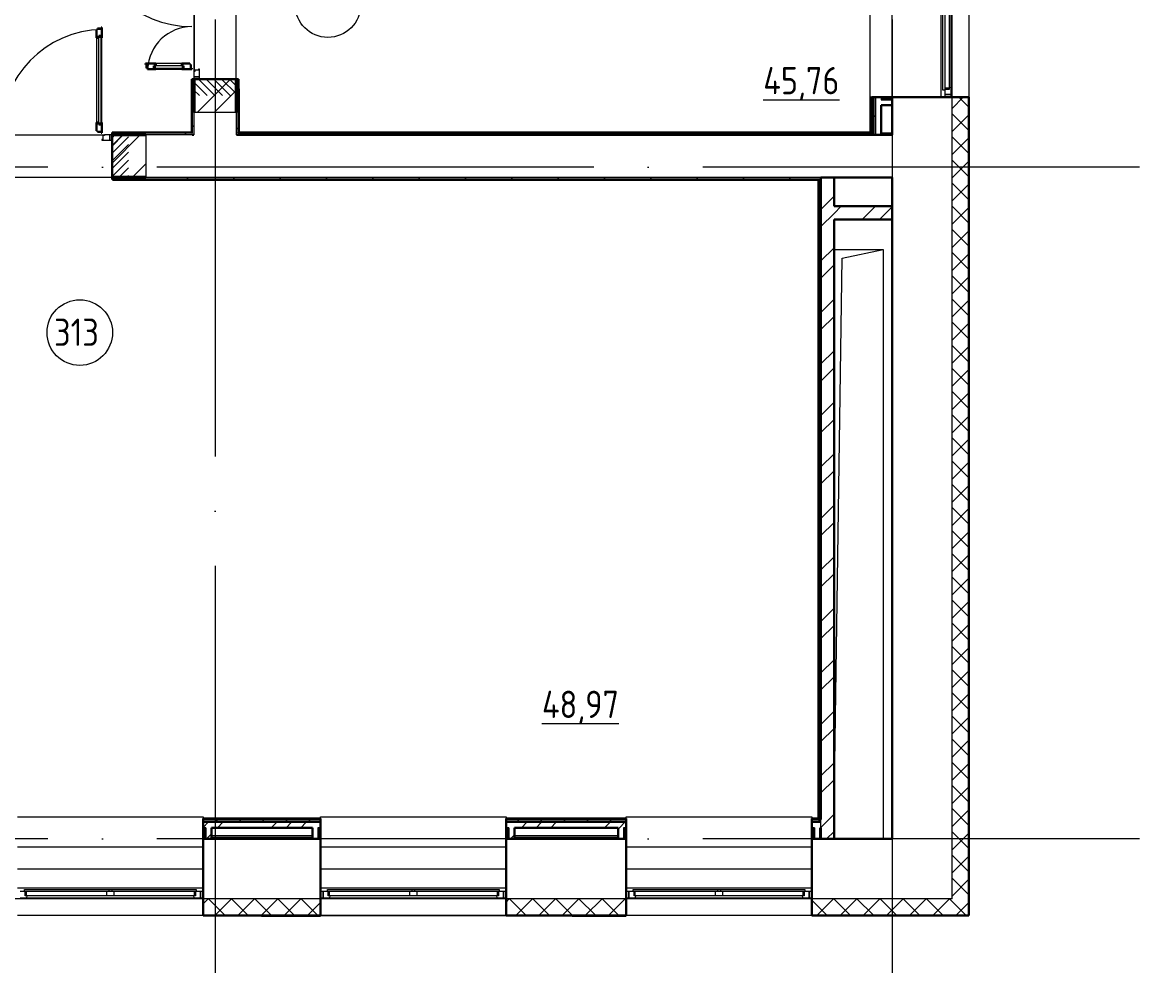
# Model space of a CAD drawing. Header units: millimetres. Extents: x -87434 to 499450, y -468665 to 122144.
# Drawn here: x 303780 to 314013, y -18927 to -10291 of the extents above; entities that cross this region are included whole.
import ezdxf

# ---------------------------------------------------------------- set-up
doc = ezdxf.new("R2010")
doc.units = ezdxf.units.MM
doc.linetypes.add('ADSK_Линия сетки', pattern=[25, 20, -2.5, 0, -2.5])
doc.linetypes.add('ADSK_Штриховая_ш2 п1_5', pattern=[4.5, 3, -1.5])
for name, color, linetype, lineweight in [('_ Окна', 7, 'Continuous', 9), ('Двери', 252, 'Continuous', 9), ('Марки помещений', 252, 'Continuous', 20), ('Ограждение', 252, 'Continuous', 9), ('Окна', 252, 'Continuous', 9), ('Оси', 252, 'Continuous', 9), ('Перекрытие', 252, 'Continuous', 18), ('Стены внутренние', 7, 'Continuous', 18), ('Стены наружные', 7, 'Continuous', 18), ('Стены штриховка', 252, 'Continuous', 9)]:
    doc.layers.add(name, color=color, linetype=linetype, lineweight=lineweight)
doc.layers.add('Двери открывание', color=7, linetype='Continuous', lineweight=9, true_color=0xc0c0c0)
doc.styles.add('GOST Common_2', font='', dxfattribs={"width": 0.9, "height": 250})
doc.styles.get('GOST Common_2').set_extended_font_data('GOST type B')

# ---------------------------------------------------------------- blocks, each defined once
blk = doc.blocks.new('3 этаж')
at = {"color": 251, "lineweight": 18, "true_color": 0x636466}
for p, q in [((311214, -12368), (311664, -12368)), ((311287, -12448), (311664, -12368)), ((311664, -12368), (311664, -17763)), ((311214, -17488), (311287, -12448))]:
    blk.add_line(p, q, dxfattribs=at)
at = {"layer": '_ Окна', "color": 251, "lineweight": 18, "true_color": 0x636466}
for p, q in [((312269, -10902), (312228, -10902)), ((312228, -10910), (312228, -10948)), ((312228, -10948), (312286, -10948)), ((312286, -10889), (312269, -10884)), ((312269, -10890), (312269, -10902)), ((312286, -10948), (312286, -10889)), ((303799, -18245), (303761, -18245)), ((303761, -18303), (303820, -18303)), ((303807, -18286), (303807, -18245)), ((303819, -18286), (303807, -18286)), ((303820, -18303), (303825, -18286)), ((305347, -18286), (305351, -18303)), ((305351, -18303), (305411, -18303)), ((305365, -18286), (305353, -18286)), ((305365, -18245), (305365, -18286)), ((305411, -18245), (305373, -18245)), ((305411, -18303), (305411, -18245)), ((306574, -18245), (306536, -18245)), ((306536, -18245), (306536, -18303)), ((306536, -18303), (306595, -18303)), ((306582, -18286), (306582, -18245)), ((306594, -18286), (306582, -18286)), ((306595, -18303), (306600, -18286)), ((308122, -18286), (308126, -18303)), ((308126, -18303), (308186, -18303)), ((308140, -18286), (308128, -18286)), ((308140, -18245), (308140, -18286)), ((308186, -18245), (308148, -18245)), ((308186, -18303), (308186, -18245)), ((309374, -18245), (309336, -18245)), ((309336, -18245), (309336, -18303)), ((309336, -18303), (309395, -18303)), ((309382, -18286), (309382, -18245)), ((309394, -18286), (309382, -18286)), ((309395, -18303), (309400, -18286)), ((310922, -18286), (310926, -18303)), ((310926, -18303), (310986, -18303)), ((310940, -18286), (310928, -18286)), ((310940, -18245), (310940, -18286)), ((310986, -18245), (310948, -18245)), ((310986, -18303), (310986, -18245))]:
    blk.add_line(p, q, dxfattribs=at)
at = {"layer": '_ Окна', "color": 251, "true_color": 0x636466}
for p, q in [((312228, -10948), (312228, -10973)), ((312286, -10948), (312228, -10948)), ((312286, -10973), (312286, -10948)), ((305436, -18245), (305411, -18245)), ((305411, -18245), (305411, -18303)), ((305411, -18303), (305436, -18303)), ((306536, -18245), (306511, -18245)), ((306511, -18303), (306536, -18303)), ((306536, -18303), (306536, -18245)), ((308211, -18245), (308186, -18245)), ((308186, -18245), (308186, -18303)), ((308186, -18303), (308211, -18303)), ((309336, -18245), (309311, -18245)), ((309311, -18303), (309336, -18303)), ((309336, -18303), (309336, -18245)), ((311011, -18245), (310986, -18245)), ((310986, -18245), (310986, -18303)), ((310986, -18303), (311011, -18303))]:
    blk.add_line(p, q, dxfattribs=at)
at = {"layer": 'Двери', "color": 251, "lineweight": 30, "true_color": 0x636466}
for p, q in [((304467, -10354), (304459, -10354)), ((304459, -10354), (304459, -10430)), ((304459, -10430), (304479, -10430)), ((304501, -10345), (304467, -10345)), ((304467, -10345), (304467, -10354)), ((304479, -10430), (304479, -10412)), ((304479, -10412), (304500, -10412)), ((304500, -10412), (304500, -10430)), ((304500, -10430), (304509, -10430)), ((304509, -10336), (304501, -10336)), ((304501, -10336), (304501, -10345)), ((304509, -10430), (304509, -10336)), ((305003, -10666), (304909, -10666)), ((304909, -10666), (304909, -10674)), ((304909, -10674), (304918, -10674)), ((304918, -10674), (304918, -10708)), ((304918, -10708), (304927, -10708)), ((304927, -10708), (304927, -10716)), ((304927, -10716), (305003, -10716)), ((305003, -10686), (304985, -10686)), ((304985, -10686), (304985, -10707)), ((304985, -10707), (305003, -10707)), ((305003, -10666), (305003, -10686)), ((305003, -10707), (305003, -10716)), ((305315, -10666), (305239, -10666)), ((305239, -10666), (305239, -10686)), ((305239, -10686), (305257, -10686)), ((305239, -10707), (305239, -10716)), ((305257, -10707), (305239, -10707)), ((305239, -10716), (305333, -10716)), ((305257, -10686), (305257, -10707)), ((305315, -10674), (305315, -10666)), ((305324, -10674), (305315, -10674)), ((305324, -10708), (305324, -10674)), ((305333, -10708), (305324, -10708)), ((305333, -10716), (305333, -10708)), ((304459, -11206), (304459, -11282)), ((304459, -11206), (304479, -11206)), ((304479, -11206), (304479, -11224)), ((304479, -11224), (304500, -11224)), ((304500, -11206), (304509, -11206)), ((304500, -11224), (304500, -11206)), ((304509, -11300), (304509, -11206)), ((304459, -11282), (304467, -11282)), ((304467, -11282), (304467, -11291)), ((304467, -11291), (304501, -11291)), ((304501, -11291), (304501, -11300)), ((304501, -11300), (304509, -11300))]:
    blk.add_line(p, q, dxfattribs=at)
at = {"layer": 'Двери', "color": 251, "true_color": 0x636466}
for p, q in [((304459, -10430), (304459, -11206)), ((304479, -11224), (304479, -10412)), ((304479, -10412), (304500, -10412)), ((304500, -10412), (304500, -11224)), ((304509, -11206), (304509, -10430)), ((305257, -10686), (304985, -10686)), ((304985, -10686), (304985, -10707)), ((304985, -10707), (305257, -10707)), ((305239, -10666), (305003, -10666)), ((305003, -10716), (305239, -10716)), ((305257, -10707), (305257, -10686)), ((305351, -10739), (305351, -10788)), ((305359, -10739), (305351, -10739)), ((305393, -10725), (305359, -10725)), ((305359, -10725), (305359, -10739)), ((305401, -10716), (305393, -10716)), ((305393, -10716), (305393, -10725)), ((305401, -10788), (305401, -10716)), ((305401, -10788), (305351, -10788)), ((305351, -10788), (305351, -10808)), ((305351, -10788), (305401, -10788)), ((305351, -10808), (305401, -10808)), ((305401, -10808), (305401, -10788)), ((304500, -11224), (304479, -11224)), ((304532, -11326), (304518, -11326)), ((304518, -11326), (304518, -11360)), ((304532, -11318), (304532, -11326)), ((304581, -11318), (304532, -11318)), ((304601, -11318), (304581, -11318)), ((304581, -11318), (304581, -11368)), ((304581, -11368), (304581, -11318)), ((304601, -11368), (304601, -11318)), ((304518, -11360), (304509, -11360)), ((304509, -11360), (304509, -11368)), ((304509, -11368), (304581, -11368)), ((304581, -11368), (304601, -11368))]:
    blk.add_line(p, q, dxfattribs=at)
at = {"layer": 'Двери', "color": 251, "linetype": 'ADSK_Штриховая_ш2 п1_5', "true_color": 0x636466}
for p, q in [((305741, -10808), (305351, -10808)), ((305351, -10808), (305351, -10958)), ((305741, -10958), (305741, -10808)), ((304751, -11318), (304601, -11318)), ((304601, -11318), (304601, -11708)), ((304601, -11708), (304751, -11708))]:
    blk.add_line(p, q, dxfattribs=at)
at = {"layer": 'Двери', "color": 251, "linetype": 'Continuous', "lineweight": 18, "true_color": 0x636466}
for p, q in [((305472, -10958), (305351, -10837)), ((305543, -10958), (305393, -10808)), ((305614, -10958), (305464, -10808)), ((305684, -10958), (305534, -10808)), ((305741, -10944), (305605, -10808)), ((305741, -10873), (305676, -10808)), ((305402, -10958), (305351, -10908)), ((304601, -11346), (304628, -11318)), ((304601, -11416), (304699, -11318)), ((304601, -11487), (304751, -11337)), ((304601, -11558), (304751, -11408)), ((304601, -11628), (304751, -11478)), ((304601, -11699), (304751, -11549)), ((304662, -11708), (304751, -11620)), ((304733, -11708), (304751, -11691))]:
    blk.add_line(p, q, dxfattribs=at)
at = {"layer": 'Двери открывание', "color": 251, "true_color": 0x636466}
for centre, radius, start, end in [((305333, -9382), 946, 181.0903, 270), ((305333, -10734), 406, 90, 177.459), ((304527, -11300), 946, 91.0903, 180)]:
    blk.add_arc(centre, radius, start, end, dxfattribs=at)
at = {"layer": 'Марки помещений', "color": 251, "true_color": 0x636466}
for centre in [(306578, -10127), (304306, -13129)]:
    blk.add_circle(centre, 300, dxfattribs=at)
at = {"layer": 'Ограждение', "color": 251, "true_color": 0x636466}
for p, q in [((311546, -11298), (311546, -3653)), ((311546, -10973), (311546, -9273)), ((311746, -10973), (311746, -9273)), ((312196, -10973), (312196, -9273)), ((305326, -10898), (305331, -10898)), ((305326, -10898), (305326, -11293)), ((305761, -10898), (305766, -10898)), ((305766, -10898), (305766, -11293)), ((311561, -10973), (311546, -10973)), ((304611, -11298), (304611, -11293)), ((305326, -11293), (304611, -11293)), ((305326, -11293), (305331, -11298)), ((305766, -11293), (305761, -11298)), ((311546, -11293), (305766, -11293)), ((311746, -11303), (311646, -11303)), ((304611, -11733), (304611, -11728)), ((304611, -11733), (311069, -11733)), ((311069, -11733), (311074, -11728)), ((311069, -17578), (311069, -11733)), ((303736, -17563), (305436, -17563)), ((305436, -17563), (305436, -17578)), ((306511, -17578), (306511, -17563)), ((306511, -17563), (308211, -17563)), ((308211, -17563), (308211, -17578)), ((309311, -17578), (309311, -17563)), ((309311, -17563), (311011, -17563)), ((311011, -17563), (311011, -17578)), ((306436, -17738), (305511, -17738)), ((309236, -17738), (308286, -17738)), ((303736, -17838), (305436, -17838)), ((306511, -17838), (308211, -17838)), ((309311, -17838), (311011, -17838)), ((303736, -18038), (305436, -18038)), ((306511, -18038), (308211, -18038)), ((309311, -18038), (311011, -18038)), ((303736, -18213), (305436, -18213)), ((306511, -18213), (308211, -18213)), ((309311, -18213), (311011, -18213))]:
    blk.add_line(p, q, dxfattribs=at)
at = {"layer": 'Окна', "color": 251, "true_color": 0x636466}
for p, q in [((312286, -10889), (312286, -9358)), ((312211, -10910), (312211, -10138)), ((312228, -10138), (312228, -10910)), ((312269, -10158), (312269, -10890)), ((312228, -10910), (312211, -10910)), ((312269, -10890), (312228, -10890)), ((303799, -18228), (304571, -18228)), ((303799, -18245), (303799, -18228)), ((304571, -18245), (303799, -18245)), ((303819, -18286), (303819, -18245)), ((304551, -18286), (303819, -18286)), ((303820, -18303), (305351, -18303)), ((304551, -18245), (304551, -18286)), ((304621, -18286), (304551, -18286)), ((304571, -18228), (304601, -18228)), ((304571, -18228), (304571, -18245)), ((304601, -18245), (304571, -18245)), ((304601, -18228), (305373, -18228)), ((304601, -18245), (304601, -18228)), ((305373, -18245), (304601, -18245)), ((304621, -18286), (304621, -18245)), ((305353, -18286), (304621, -18286)), ((305353, -18245), (305353, -18286)), ((305373, -18228), (305373, -18245)), ((306574, -18228), (307346, -18228)), ((306574, -18245), (306574, -18228)), ((307346, -18245), (306574, -18245)), ((306594, -18286), (306594, -18245)), ((307326, -18286), (306594, -18286)), ((306595, -18303), (308126, -18303)), ((307326, -18245), (307326, -18286)), ((307396, -18286), (307326, -18286)), ((307346, -18228), (307376, -18228)), ((307346, -18228), (307346, -18245)), ((307376, -18245), (307346, -18245)), ((307376, -18228), (308148, -18228)), ((307376, -18245), (307376, -18228)), ((308148, -18245), (307376, -18245)), ((307396, -18286), (307396, -18245)), ((308128, -18286), (307396, -18286)), ((308128, -18245), (308128, -18286)), ((308148, -18228), (308148, -18245)), ((309374, -18228), (310146, -18228)), ((309374, -18245), (309374, -18228)), ((310146, -18245), (309374, -18245)), ((309394, -18286), (309394, -18245)), ((310126, -18286), (309394, -18286)), ((309395, -18303), (310926, -18303)), ((310126, -18245), (310126, -18286)), ((310196, -18286), (310126, -18286)), ((310146, -18228), (310176, -18228)), ((310146, -18228), (310146, -18245)), ((310176, -18245), (310146, -18245)), ((310176, -18228), (310948, -18228)), ((310176, -18245), (310176, -18228)), ((310948, -18245), (310176, -18245)), ((310196, -18286), (310196, -18245)), ((310928, -18286), (310196, -18286)), ((310928, -18245), (310928, -18286)), ((310948, -18228), (310948, -18245))]:
    blk.add_line(p, q, dxfattribs=at)
at = {"layer": 'Оси', "color": 251, "linetype": 'ADSK_Линия сетки', "ltscale": 200, "true_color": 0x636466}
for p, q in [((305546, -263), (305546, -31390)), ((311746, -263), (311746, -31390)), ((314013, -11613), (237074, -11613)), ((314013, -17763), (237074, -17763))]:
    blk.add_line(p, q, dxfattribs=at)
at = {"layer": 'Перекрытие', "color": 251, "true_color": 0x636466}
for p, q in [((305351, -9377), (305351, -10739)), ((305736, -10808), (305741, -10808)), ((304611, -11323), (304611, -11318)), ((304611, -11708), (304611, -11703)), ((311214, -12368), (311664, -12368)), ((311664, -12368), (311664, -17763))]:
    blk.add_line(p, q, dxfattribs=at)
at = {"layer": 'Стены внутренние', "color": 251, "true_color": 0x636466}
for p, q in [((312296, -18313), (312296, -5373)), ((312448, -9273), (312448, -10973)), ((305351, -11113), (305351, -11318)), ((305736, -11113), (305356, -11113)), ((305741, -11318), (305741, -11113)), ((303170, -11318), (304532, -11318)), ((305336, -11318), (304911, -11318)), ((304911, -11323), (304911, -11703)), ((304601, -11708), (303101, -11708)), ((312296, -18313), (280362, -18313)), ((312296, -18313), (306511, -18313)), ((305436, -18465), (303736, -18465)), ((308211, -18465), (306511, -18465)), ((311011, -18465), (309311, -18465))]:
    blk.add_line(p, q, dxfattribs=at)
at = {"layer": 'Стены внутренние', "color": 251, "lineweight": 30, "true_color": 0x636466}
for p, q in [((312448, -10973), (311746, -10973)), ((311746, -11048), (311746, -11318)), ((312448, -18465), (312448, -10973)), ((305356, -11113), (305351, -11113)), ((305741, -11113), (305736, -11113)), ((304911, -11318), (304911, -11323)), ((305351, -11318), (305336, -11318)), ((311746, -11318), (311646, -11318)), ((304911, -11703), (304911, -11708)), ((311214, -11708), (311746, -11708)), ((311746, -11708), (311746, -11973)), ((311746, -12093), (311746, -17763)), ((305436, -17763), (305436, -18465)), ((306436, -17763), (305511, -17763)), ((306511, -18465), (306511, -17763)), ((308211, -17763), (308211, -18465)), ((309236, -17763), (308286, -17763)), ((309311, -18465), (309311, -17763)), ((311011, -17763), (311011, -18465)), ((311094, -17763), (311086, -17763)), ((311746, -17763), (311214, -17763)), ((305436, -18465), (306511, -18465)), ((308211, -18465), (309311, -18465)), ((311011, -18465), (312448, -18465))]:
    blk.add_line(p, q, dxfattribs=at)
at = {"layer": 'Стены внутренние', "color": 251, "linetype": 'Continuous', "lineweight": 9, "true_color": 0x636466}
for p, q in [((312296, -11076), (312396, -10975)), ((312446, -11062), (312357, -10973)), ((312448, -11036), (312446, -11032)), ((312446, -11275), (312296, -11125)), ((312296, -11288), (312446, -11138)), ((312446, -11138), (312448, -11138)), ((312446, -11487), (312296, -11337)), ((312296, -11500), (312446, -11350)), ((312446, -11443), (312448, -11443)), ((312446, -11699), (312296, -11549)), ((312296, -11712), (312446, -11562)), ((312446, -11911), (312296, -11761)), ((312296, -11924), (312446, -11774)), ((312446, -11849), (312448, -11849)), ((312446, -12123), (312296, -11973)), ((312296, -12136), (312446, -11986)), ((312446, -12335), (312296, -12185)), ((312296, -12349), (312446, -12199)), ((312446, -12256), (312448, -12256)), ((312446, -12547), (312296, -12397)), ((312296, -12561), (312446, -12411)), ((312446, -12561), (312448, -12561)), ((312446, -12759), (312296, -12609)), ((312296, -12773), (312446, -12623)), ((312448, -12649), (312446, -12653)), ((312448, -12661), (312446, -12658)), ((312446, -12972), (312296, -12822)), ((312296, -12985), (312446, -12835)), ((312446, -12967), (312448, -12967)), ((312446, -13184), (312296, -13034)), ((312296, -13197), (312446, -13047)), ((312446, -13396), (312296, -13246)), ((312296, -13409), (312446, -13259)), ((312446, -13373), (312448, -13373)), ((312446, -13608), (312296, -13458)), ((312296, -13621), (312446, -13471)), ((312446, -13820), (312296, -13670)), ((312296, -13834), (312446, -13684)), ((312446, -13678), (312448, -13678)), ((312446, -14032), (312296, -13882)), ((312296, -14046), (312446, -13896)), ((312446, -14244), (312296, -14094)), ((312296, -14258), (312446, -14108)), ((312446, -14085), (312448, -14085)), ((312446, -14457), (312296, -14307)), ((312296, -14470), (312446, -14320)), ((312446, -14669), (312296, -14519)), ((312446, -14491), (312448, -14491)), ((312296, -14682), (312446, -14532)), ((312446, -14881), (312296, -14731)), ((312296, -14894), (312446, -14744)), ((312446, -14796), (312448, -14796)), ((312446, -15093), (312296, -14943)), ((312296, -15106), (312446, -14956)), ((312446, -15305), (312296, -15155)), ((312296, -15318), (312446, -15168)), ((312446, -15202), (312448, -15202)), ((312446, -15517), (312296, -15367)), ((312296, -15531), (312446, -15381)), ((312446, -15729), (312296, -15579)), ((312296, -15743), (312446, -15593)), ((312446, -15609), (312448, -15609)), ((312448, -15697), (312446, -15701)), ((312448, -15709), (312446, -15706)), ((312446, -15941), (312296, -15791)), ((312296, -15955), (312446, -15805)), ((312446, -15913), (312448, -15913)), ((312446, -16154), (312296, -16004)), ((312296, -16167), (312446, -16017)), ((312446, -16366), (312296, -16216)), ((312296, -16379), (312446, -16229)), ((312448, -16307), (312446, -16310)), ((312448, -16319), (312446, -16316)), ((312446, -16320), (312448, -16320)), ((312446, -16578), (312296, -16428)), ((312296, -16591), (312446, -16441)), ((312446, -16790), (312296, -16640)), ((312296, -16803), (312446, -16653)), ((312446, -16726), (312448, -16726)), ((312446, -17002), (312296, -16852)), ((312296, -17015), (312446, -16865)), ((312446, -17214), (312296, -17064)), ((312296, -17228), (312446, -17078)), ((312446, -17031), (312448, -17031)), ((312448, -17120), (312446, -17123)), ((312446, -17426), (312296, -17276)), ((312296, -17440), (312446, -17290)), ((312446, -17638), (312296, -17488)), ((312446, -17437), (312448, -17437)), ((312296, -17652), (312446, -17502)), ((312446, -17851), (312296, -17701)), ((312296, -17864), (312446, -17714)), ((312446, -17844), (312448, -17844)), ((312446, -18063), (312296, -17913)), ((312296, -18076), (312446, -17926)), ((312446, -18275), (312296, -18125)), ((312296, -18288), (312446, -18138)), ((312446, -18149), (312448, -18149)), ((305436, -18360), (305482, -18313)), ((305634, -18463), (305484, -18313)), ((305545, -18463), (305695, -18313)), ((305846, -18463), (305696, -18313)), ((305757, -18463), (305907, -18313)), ((306058, -18463), (305908, -18313)), ((305969, -18463), (306119, -18313)), ((306270, -18463), (306120, -18313)), ((306181, -18463), (306331, -18313)), ((306483, -18463), (306333, -18313)), ((308211, -18343), (308240, -18313)), ((308392, -18463), (308242, -18313)), ((308302, -18463), (308452, -18313)), ((308604, -18463), (308454, -18313)), ((308514, -18463), (308664, -18313)), ((308816, -18463), (308666, -18313)), ((308727, -18463), (308877, -18313)), ((309028, -18463), (308878, -18313)), ((308939, -18463), (309089, -18313)), ((309240, -18463), (309090, -18313)), ((309151, -18463), (309301, -18313)), ((309311, -18322), (309302, -18313)), ((311060, -18463), (311210, -18313)), ((311362, -18463), (311212, -18313)), ((311272, -18463), (311422, -18313)), ((311574, -18463), (311424, -18313)), ((311484, -18463), (311634, -18313)), ((311786, -18463), (311636, -18313)), ((311696, -18463), (311846, -18313)), ((311998, -18463), (311848, -18313)), ((311908, -18463), (312058, -18313)), ((312210, -18463), (312060, -18313)), ((312121, -18463), (312271, -18313)), ((312422, -18463), (312272, -18313)), ((306393, -18463), (306511, -18346)), ((311149, -18463), (311011, -18325)), ((312333, -18463), (312446, -18350)), ((305454, -18464), (305453, -18465)), ((305475, -18465), (305474, -18463)), ((306061, -18465), (306060, -18463)), ((308270, -18463), (308269, -18465)), ((309091, -18463), (309090, -18465)), ((309309, -18453), (309311, -18453)), ((311085, -18463), (311084, -18465)), ((311341, -18465), (311339, -18463)), ((311907, -18463), (311905, -18465)), ((311927, -18465), (311926, -18463)), ((312141, -18463), (312140, -18465))]:
    blk.add_line(p, q, dxfattribs=at)
at = {"layer": 'Стены наружные', "color": 251, "true_color": 0x636466}
for p, q in [((305356, -10739), (305356, -9713)), ((305736, -9713), (305736, -10808)), ((312453, -10973), (312448, -10973)), ((312453, -10973), (312453, -11523)), ((311731, -11311), (311731, -11303)), ((311746, -11311), (311731, -11311)), ((312453, -11523), (312448, -11523)), ((311094, -11708), (304911, -11708)), ((305511, -17748), (306436, -17748)), ((308286, -17748), (309236, -17748)), ((311086, -17763), (311086, -17748)), ((305436, -18465), (305436, -18470)), ((305971, -18470), (305436, -18470)), ((308816, -18470), (306511, -18470)), ((308211, -18470), (308211, -18465))]:
    blk.add_line(p, q, dxfattribs=at)
at = {"layer": 'Стены наружные', "color": 251, "lineweight": 30, "true_color": 0x636466}
for p, q in [((305351, -10808), (305331, -10808)), ((305331, -10808), (305331, -11298)), ((305351, -11113), (305351, -10808)), ((305736, -10808), (305356, -10808)), ((305356, -10808), (305356, -11113)), ((305736, -11113), (305736, -10808)), ((305761, -10808), (305741, -10808)), ((305741, -10808), (305741, -11113)), ((305761, -11298), (305761, -10808)), ((311746, -10973), (311561, -10973)), ((311561, -10973), (311561, -11298)), ((311646, -11318), (311646, -11048)), ((311646, -11048), (311746, -11048)), ((311746, -11048), (311746, -10973)), ((304601, -11298), (304601, -11318)), ((305331, -11298), (304601, -11298)), ((304601, -11318), (304911, -11318)), ((304911, -11323), (304601, -11323)), ((304601, -11323), (304601, -11703)), ((305336, -11303), (305331, -11303)), ((305741, -11318), (311646, -11318)), ((305756, -11303), (305756, -11298)), ((311566, -11303), (305756, -11303)), ((311561, -11298), (305761, -11298)), ((311571, -11318), (311571, -11303)), ((304601, -11703), (304911, -11703)), ((304911, -11708), (304601, -11708)), ((304601, -11708), (304601, -11728)), ((304601, -11728), (311074, -11728)), ((311074, -11728), (311074, -17578)), ((311079, -11723), (311079, -17583)), ((311094, -11708), (311094, -17588)), ((311214, -11708), (311094, -11708)), ((311214, -11973), (311214, -11708)), ((311746, -11973), (311214, -11973)), ((311746, -12093), (311746, -11973)), ((311214, -17763), (311214, -12093)), ((311214, -12093), (311746, -12093)), ((305436, -17578), (305436, -17763)), ((306511, -17578), (305436, -17578)), ((306511, -17763), (306511, -17578)), ((308211, -17578), (308211, -17763)), ((309311, -17578), (308211, -17578)), ((309311, -17763), (309311, -17578)), ((311011, -17578), (311011, -17763)), ((311074, -17578), (311011, -17578)), ((311079, -17583), (311074, -17583)), ((305511, -17663), (306436, -17663)), ((305511, -17763), (305511, -17663)), ((306436, -17663), (306436, -17763)), ((308286, -17663), (309236, -17663)), ((308286, -17763), (308286, -17663)), ((309236, -17663), (309236, -17763)), ((311086, -17663), (311094, -17663)), ((311086, -17763), (311086, -17663)), ((311094, -17663), (311094, -17763)), ((305436, -17763), (305511, -17763)), ((306436, -17763), (306511, -17763)), ((308211, -17763), (308286, -17763)), ((309236, -17763), (309311, -17763)), ((311011, -17763), (311086, -17763)), ((311094, -17763), (311214, -17763)), ((305971, -18465), (306511, -18465)), ((305971, -18465), (305971, -18470)), ((306511, -18470), (305971, -18470)), ((306511, -18465), (306511, -18470)), ((309311, -18465), (308816, -18465)), ((308816, -18465), (308816, -18470)), ((308816, -18470), (309311, -18470)), ((309311, -18465), (309311, -18470))]:
    blk.add_line(p, q, dxfattribs=at)
at = {"layer": 'Стены наружные', "color": 251, "linetype": 'Continuous', "lineweight": 9, "true_color": 0x636466}
for p, q in [((305331, -10828), (305336, -10823)), ((305336, -10823), (305351, -10808)), ((305356, -10824), (305371, -10808)), ((305356, -10824), (305371, -10808)), ((305381, -11113), (305686, -10808)), ((305381, -11113), (305686, -10808)), ((305741, -10843), (305756, -10828)), ((305756, -10828), (305761, -10823)), ((305331, -10899), (305336, -10894)), ((305538, -11113), (305736, -10916)), ((305538, -11113), (305736, -10916)), ((305756, -10898), (305761, -10893)), ((305331, -10970), (305336, -10965)), ((305331, -11040), (305336, -11035)), ((305756, -10969), (305761, -10964)), ((305756, -11040), (305761, -11035)), ((311561, -11033), (311566, -11028)), ((311737, -10998), (311746, -10989)), ((305331, -11111), (305336, -11106)), ((305756, -11110), (305761, -11105)), ((311561, -11104), (311566, -11099)), ((311571, -11164), (311583, -11152)), ((311583, -11152), (311596, -11139)), ((305331, -11182), (305336, -11177)), ((305331, -11253), (305336, -11248)), ((305336, -11248), (305351, -11233)), ((305741, -11267), (305756, -11252)), ((305756, -11181), (305761, -11176)), ((305756, -11252), (305761, -11247)), ((311561, -11174), (311566, -11169)), ((311561, -11245), (311566, -11240)), ((304601, -11422), (304699, -11323)), ((304601, -11579), (304856, -11323)), ((304644, -11303), (304649, -11298)), ((304714, -11303), (304719, -11298)), ((304785, -11303), (304790, -11298)), ((304841, -11318), (304856, -11303)), ((304856, -11303), (304861, -11298)), ((304926, -11303), (304931, -11298)), ((304997, -11303), (305002, -11298)), ((305068, -11303), (305073, -11298)), ((305138, -11303), (305143, -11298)), ((305209, -11303), (305214, -11298)), ((305265, -11318), (305280, -11303)), ((305280, -11303), (305285, -11298)), ((305775, -11303), (305780, -11298)), ((305846, -11303), (305851, -11298)), ((305916, -11303), (305921, -11298)), ((305987, -11303), (305992, -11298)), ((306058, -11303), (306063, -11298)), ((306113, -11318), (306128, -11303)), ((306128, -11303), (306133, -11298)), ((306199, -11303), (306204, -11298)), ((306270, -11303), (306275, -11298)), ((306341, -11303), (306346, -11298)), ((306411, -11303), (306416, -11298)), ((306482, -11303), (306487, -11298)), ((306538, -11318), (306553, -11303)), ((306553, -11303), (306558, -11298)), ((306623, -11303), (306628, -11298)), ((306694, -11303), (306699, -11298)), ((306765, -11303), (306770, -11298)), ((306836, -11303), (306841, -11298)), ((306906, -11303), (306911, -11298)), ((306962, -11318), (306977, -11303)), ((306977, -11303), (306982, -11298)), ((307048, -11303), (307053, -11298)), ((307118, -11303), (307123, -11298)), ((307189, -11303), (307194, -11298)), ((307260, -11303), (307265, -11298)), ((307331, -11303), (307336, -11298)), ((307386, -11318), (307401, -11303)), ((307401, -11303), (307406, -11298)), ((307472, -11303), (307477, -11298)), ((307543, -11303), (307548, -11298)), ((307613, -11303), (307618, -11298)), ((307684, -11303), (307689, -11298)), ((307755, -11303), (307760, -11298)), ((307810, -11318), (307825, -11303)), ((307825, -11303), (307830, -11298)), ((307896, -11303), (307901, -11298)), ((307967, -11303), (307972, -11298)), ((308038, -11303), (308043, -11298)), ((308108, -11303), (308113, -11298)), ((308179, -11303), (308184, -11298)), ((308235, -11318), (308250, -11303)), ((308250, -11303), (308255, -11298)), ((308320, -11303), (308325, -11298)), ((308391, -11303), (308396, -11298)), ((308462, -11303), (308467, -11298)), ((308533, -11303), (308538, -11298)), ((308603, -11303), (308608, -11298)), ((308659, -11318), (308674, -11303)), ((308674, -11303), (308679, -11298)), ((308745, -11303), (308750, -11298)), ((308815, -11303), (308820, -11298)), ((308886, -11303), (308891, -11298)), ((308957, -11303), (308962, -11298)), ((309028, -11303), (309033, -11298)), ((309083, -11318), (309098, -11303)), ((309098, -11303), (309103, -11298)), ((309169, -11303), (309174, -11298)), ((309240, -11303), (309245, -11298)), ((309310, -11303), (309315, -11298)), ((309381, -11303), (309386, -11298)), ((309452, -11303), (309457, -11298)), ((309508, -11318), (309523, -11303)), ((309523, -11303), (309528, -11298)), ((309593, -11303), (309598, -11298)), ((309664, -11303), (309669, -11298)), ((309735, -11303), (309740, -11298)), ((309805, -11303), (309810, -11298)), ((309876, -11303), (309881, -11298)), ((309932, -11318), (309947, -11303)), ((309947, -11303), (309952, -11298)), ((310018, -11303), (310023, -11298)), ((310088, -11303), (310093, -11298)), ((310159, -11303), (310164, -11298)), ((310230, -11303), (310235, -11298)), ((310300, -11303), (310305, -11298)), ((310356, -11318), (310371, -11303)), ((310371, -11303), (310376, -11298)), ((310442, -11303), (310447, -11298)), ((310512, -11303), (310517, -11298)), ((310583, -11303), (310588, -11298)), ((310654, -11303), (310659, -11298)), ((310725, -11303), (310730, -11298)), ((310780, -11318), (310795, -11303)), ((310795, -11303), (310800, -11298)), ((310866, -11303), (310871, -11298)), ((310937, -11303), (310942, -11298)), ((311007, -11303), (311012, -11298)), ((311078, -11303), (311083, -11298)), ((311149, -11303), (311154, -11298)), ((311205, -11318), (311220, -11303)), ((311220, -11303), (311225, -11298)), ((311290, -11303), (311295, -11298)), ((311361, -11303), (311366, -11298)), ((311432, -11303), (311437, -11298)), ((311502, -11303), (311507, -11298)), ((311641, -11318), (311646, -11314)), ((304791, -11703), (304911, -11583)), ((304643, -11728), (304648, -11723)), ((304713, -11728), (304718, -11723)), ((304784, -11728), (304789, -11723)), ((304855, -11728), (304860, -11723)), ((304860, -11723), (304875, -11708)), ((304926, -11728), (304931, -11723)), ((304996, -11728), (305001, -11723)), ((305067, -11728), (305072, -11723)), ((305138, -11728), (305143, -11723)), ((305208, -11728), (305213, -11723)), ((305279, -11728), (305284, -11723)), ((305284, -11723), (305299, -11708)), ((305350, -11728), (305355, -11723)), ((305421, -11728), (305426, -11723)), ((305491, -11728), (305496, -11723)), ((305562, -11728), (305567, -11723)), ((305633, -11728), (305638, -11723)), ((305703, -11728), (305708, -11723)), ((305708, -11723), (305723, -11708)), ((305774, -11728), (305779, -11723)), ((305845, -11728), (305850, -11723)), ((305916, -11728), (305921, -11723)), ((305986, -11728), (305991, -11723)), ((306057, -11728), (306062, -11723)), ((306128, -11728), (306133, -11723)), ((306133, -11723), (306148, -11708)), ((306198, -11728), (306203, -11723)), ((306269, -11728), (306274, -11723)), ((306340, -11728), (306345, -11723)), ((306411, -11728), (306416, -11723)), ((306481, -11728), (306486, -11723)), ((306552, -11728), (306557, -11723)), ((306557, -11723), (306572, -11708)), ((306623, -11728), (306628, -11723)), ((306693, -11728), (306698, -11723)), ((306764, -11728), (306769, -11723)), ((306835, -11728), (306840, -11723)), ((306906, -11728), (306911, -11723)), ((306976, -11728), (306981, -11723)), ((306981, -11723), (306996, -11708)), ((307047, -11728), (307052, -11723)), ((307118, -11728), (307123, -11723)), ((307188, -11728), (307193, -11723)), ((307259, -11728), (307264, -11723)), ((307330, -11728), (307335, -11723)), ((307400, -11728), (307405, -11723)), ((307405, -11723), (307420, -11708)), ((307471, -11728), (307476, -11723)), ((307542, -11728), (307547, -11723)), ((307613, -11728), (307618, -11723)), ((307683, -11728), (307688, -11723)), ((307754, -11728), (307759, -11723)), ((307825, -11728), (307830, -11723)), ((307830, -11723), (307845, -11708)), ((307895, -11728), (307900, -11723)), ((307966, -11728), (307971, -11723)), ((308037, -11728), (308042, -11723)), ((308108, -11728), (308113, -11723)), ((308178, -11728), (308183, -11723)), ((308249, -11728), (308254, -11723)), ((308254, -11723), (308269, -11708)), ((308320, -11728), (308325, -11723)), ((308390, -11728), (308395, -11723)), ((308461, -11728), (308466, -11723)), ((308532, -11728), (308537, -11723)), ((308603, -11728), (308608, -11723)), ((308673, -11728), (308678, -11723)), ((308678, -11723), (308693, -11708)), ((308744, -11728), (308749, -11723)), ((308815, -11728), (308820, -11723)), ((308885, -11728), (308890, -11723)), ((308956, -11728), (308961, -11723)), ((309027, -11728), (309032, -11723)), ((309098, -11728), (309103, -11723)), ((309103, -11723), (309118, -11708)), ((309168, -11728), (309173, -11723)), ((309239, -11728), (309244, -11723)), ((309310, -11728), (309315, -11723)), ((309380, -11728), (309385, -11723)), ((309451, -11728), (309456, -11723)), ((309522, -11728), (309527, -11723)), ((309527, -11723), (309542, -11708)), ((309593, -11728), (309598, -11723)), ((309663, -11728), (309668, -11723)), ((309734, -11728), (309739, -11723)), ((309805, -11728), (309810, -11723)), ((309875, -11728), (309880, -11723)), ((309946, -11728), (309951, -11723)), ((309951, -11723), (309966, -11708)), ((310017, -11728), (310022, -11723)), ((310087, -11728), (310092, -11723)), ((310158, -11728), (310163, -11723)), ((310229, -11728), (310234, -11723)), ((310300, -11728), (310305, -11723)), ((310370, -11728), (310375, -11723)), ((310375, -11723), (310390, -11708)), ((310441, -11728), (310446, -11723)), ((310512, -11728), (310517, -11723)), ((310582, -11728), (310587, -11723)), ((310653, -11728), (310658, -11723)), ((310724, -11728), (310729, -11723)), ((310795, -11728), (310800, -11723)), ((310800, -11723), (310815, -11708)), ((310865, -11728), (310870, -11723)), ((310936, -11728), (310941, -11723)), ((311007, -11728), (311012, -11723)), ((311074, -11732), (311077, -11728)), ((311077, -11728), (311079, -11727)), ((311082, -17583), (311082, -11723)), ((311074, -11803), (311079, -11798)), ((311074, -11874), (311079, -11869)), ((311074, -11944), (311079, -11939)), ((311094, -12001), (311214, -11881)), ((311074, -12015), (311079, -12010)), ((311094, -12158), (311214, -12038)), ((311214, -12038), (311278, -11973)), ((311473, -12093), (311593, -11973)), ((311630, -12093), (311746, -11978)), ((311074, -12086), (311079, -12081)), ((311074, -12156), (311079, -12151)), ((311074, -12227), (311079, -12222)), ((311074, -12298), (311079, -12293)), ((311074, -12369), (311079, -12364)), ((311094, -12472), (311214, -12352)), ((311074, -12439), (311079, -12434)), ((311074, -12510), (311079, -12505)), ((311074, -12581), (311079, -12576)), ((311094, -12630), (311214, -12510)), ((311074, -12651), (311079, -12646)), ((311074, -12722), (311079, -12717)), ((311074, -12793), (311079, -12788)), ((311074, -12863), (311079, -12858)), ((311094, -12944), (311214, -12824)), ((311074, -12934), (311079, -12929)), ((311094, -13101), (311214, -12981)), ((311074, -13005), (311079, -13000)), ((311074, -13076), (311079, -13071)), ((311074, -13146), (311079, -13141)), ((311074, -13217), (311079, -13212)), ((311074, -13288), (311079, -13283)), ((311094, -13415), (311214, -13295)), ((311074, -13358), (311079, -13353)), ((311074, -13429), (311079, -13424)), ((311074, -13500), (311079, -13495)), ((311094, -13573), (311214, -13453)), ((311074, -13571), (311079, -13566)), ((311074, -13641), (311079, -13636)), ((311074, -13712), (311079, -13707)), ((311074, -13783), (311079, -13778)), ((311094, -13887), (311214, -13767)), ((311074, -13853), (311079, -13848)), ((311074, -13924), (311079, -13919)), ((311074, -13995), (311079, -13990)), ((311094, -14044), (311214, -13924)), ((311074, -14066), (311079, -14061)), ((311074, -14136), (311079, -14131)), ((311074, -14207), (311079, -14202)), ((311074, -14278), (311079, -14273)), ((311094, -14358), (311214, -14238)), ((311074, -14348), (311079, -14343)), ((311074, -14419), (311079, -14414)), ((311094, -14515), (311214, -14395)), ((311074, -14490), (311079, -14485)), ((311074, -14561), (311079, -14556)), ((311074, -14631), (311079, -14626)), ((311074, -14702), (311079, -14697)), ((311094, -14830), (311214, -14710)), ((311074, -14773), (311079, -14768)), ((311074, -14843), (311079, -14838)), ((311074, -14914), (311079, -14909)), ((311094, -14987), (311214, -14867)), ((311074, -14985), (311079, -14980)), ((311074, -15056), (311079, -15051)), ((311074, -15126), (311079, -15121)), ((311074, -15197), (311079, -15192)), ((311094, -15301), (311214, -15181)), ((311074, -15268), (311079, -15263)), ((311074, -15338), (311079, -15333)), ((311094, -15458), (311214, -15338)), ((311074, -15409), (311079, -15404)), ((311074, -15480), (311079, -15475)), ((311074, -15550), (311079, -15545)), ((311074, -15621), (311079, -15616)), ((311094, -15773), (311214, -15653)), ((311074, -15692), (311079, -15687)), ((311074, -15763), (311079, -15758)), ((311074, -15833), (311079, -15828)), ((311094, -15930), (311214, -15810)), ((311074, -15904), (311079, -15899)), ((311074, -15975), (311079, -15970)), ((311074, -16045), (311079, -16040)), ((311074, -16116), (311079, -16111)), ((311094, -16244), (311214, -16124)), ((311074, -16187), (311079, -16182)), ((311074, -16258), (311079, -16253)), ((311074, -16328), (311079, -16323)), ((311094, -16401), (311214, -16281)), ((311074, -16399), (311079, -16394)), ((311074, -16470), (311079, -16465)), ((311074, -16540), (311079, -16535)), ((311074, -16611), (311079, -16606)), ((311074, -16682), (311079, -16677)), ((311094, -16716), (311214, -16596)), ((311074, -16753), (311079, -16748)), ((311094, -16873), (311214, -16753)), ((311074, -16823), (311079, -16818)), ((311074, -16894), (311079, -16889)), ((311074, -16965), (311079, -16960)), ((311074, -17035), (311079, -17030)), ((311094, -17187), (311214, -17067)), ((311074, -17106), (311079, -17101)), ((311074, -17177), (311079, -17172)), ((311074, -17248), (311079, -17243)), ((311094, -17344), (311214, -17224)), ((311074, -17318), (311079, -17313)), ((311074, -17389), (311079, -17384)), ((311074, -17460), (311079, -17455)), ((305436, -17582), (305440, -17578)), ((305505, -17583), (305510, -17578)), ((305546, -17613), (305558, -17601)), ((305558, -17601), (305571, -17588)), ((305576, -17583), (305581, -17578)), ((305647, -17583), (305652, -17578)), ((305717, -17583), (305722, -17578)), ((305758, -17613), (305771, -17601)), ((305771, -17601), (305783, -17588)), ((305783, -17588), (305788, -17583)), ((305788, -17583), (305793, -17578)), ((305859, -17583), (305864, -17578)), ((305930, -17583), (305935, -17578)), ((305970, -17613), (305983, -17601)), ((305983, -17601), (305995, -17588)), ((306000, -17583), (306005, -17578)), ((306071, -17583), (306076, -17578)), ((306142, -17583), (306147, -17578)), ((306182, -17613), (306195, -17601)), ((306195, -17601), (306207, -17588)), ((306207, -17588), (306212, -17583)), ((306212, -17583), (306217, -17578)), ((306283, -17583), (306288, -17578)), ((306354, -17583), (306359, -17578)), ((306395, -17613), (306407, -17601)), ((306407, -17601), (306420, -17588)), ((306425, -17583), (306430, -17578)), ((306495, -17583), (306500, -17578)), ((308263, -17583), (308268, -17578)), ((308304, -17613), (308316, -17601)), ((308316, -17601), (308329, -17588)), ((308329, -17588), (308334, -17583)), ((308334, -17583), (308339, -17578)), ((308404, -17583), (308409, -17578)), ((308475, -17583), (308480, -17578)), ((308516, -17613), (308528, -17601)), ((308528, -17601), (308541, -17588)), ((308546, -17583), (308551, -17578)), ((308617, -17583), (308622, -17578)), ((308687, -17583), (308692, -17578)), ((308728, -17613), (308740, -17601)), ((308740, -17601), (308753, -17588)), ((308753, -17588), (308758, -17583)), ((308758, -17583), (308763, -17578)), ((308829, -17583), (308834, -17578)), ((308899, -17583), (308904, -17578)), ((308940, -17613), (308953, -17601)), ((308953, -17601), (308965, -17588)), ((308970, -17583), (308975, -17578)), ((309041, -17583), (309046, -17578)), ((309112, -17583), (309117, -17578)), ((309152, -17613), (309165, -17601)), ((309165, -17601), (309177, -17588)), ((309177, -17588), (309182, -17583)), ((309182, -17583), (309187, -17578)), ((309253, -17583), (309258, -17578)), ((311021, -17583), (311026, -17578)), ((311061, -17613), (311074, -17601)), ((311074, -17530), (311079, -17525)), ((311074, -17601), (311086, -17588)), ((311094, -17659), (311214, -17539)), ((305436, -17659), (305481, -17613)), ((305448, -17711), (305461, -17699)), ((305566, -17663), (305616, -17613)), ((306060, -17663), (306110, -17613)), ((306195, -17663), (306245, -17613)), ((306330, -17663), (306380, -17613)), ((308211, -17706), (308223, -17694)), ((308223, -17694), (308236, -17681)), ((308350, -17663), (308400, -17613)), ((308485, -17663), (308535, -17613)), ((308620, -17663), (308670, -17613)), ((309113, -17663), (309163, -17613)), ((309236, -17676), (309248, -17663)), ((309248, -17663), (309298, -17613)), ((309286, -17692), (309298, -17680)), ((309298, -17680), (309311, -17667)), ((311011, -17664), (311011, -17663)), ((311146, -17763), (311214, -17696)), ((305436, -17724), (305448, -17711)), ((305466, -17763), (305511, -17719)), ((306486, -17734), (306498, -17722)), ((306498, -17722), (306511, -17709)), ((308250, -17763), (308286, -17727)), ((309283, -17763), (309286, -17761)), ((306064, -18470), (306061, -18465)), ((306273, -18468), (306271, -18470)), ((309090, -18465), (309087, -18470))]:
    blk.add_line(p, q, dxfattribs=at)
at = {"layer": 'Стены штриховка', "color": 251, "true_color": 0x636466}
for p, q in [((305336, -10808), (305336, -11303)), ((305756, -11298), (305756, -10808)), ((311566, -10973), (311566, -11303)), ((311571, -11303), (311571, -10973)), ((311583, -11318), (311583, -10973)), ((311596, -11318), (311596, -10973)), ((311646, -10973), (311646, -10998)), ((311646, -10986), (311746, -10986)), ((311646, -10998), (311746, -10998)), ((312372, -10973), (312372, -10975)), ((312446, -10975), (312372, -10975)), ((312446, -18465), (312446, -10975)), ((305331, -11303), (304601, -11303)), ((311094, -11723), (304601, -11723)), ((306511, -17583), (305436, -17583)), ((305436, -17588), (306511, -17588)), ((305436, -17601), (306511, -17601)), ((309311, -17583), (308211, -17583)), ((308211, -17588), (309311, -17588)), ((308211, -17601), (309311, -17601)), ((311074, -17583), (311011, -17583)), ((311011, -17588), (311094, -17588)), ((311011, -17601), (311094, -17601)), ((311079, -17583), (311094, -17583)), ((311094, -17663), (311094, -17588)), ((305436, -17613), (306511, -17613)), ((305461, -17663), (305436, -17663)), ((305448, -17663), (305448, -17763)), ((305461, -17663), (305461, -17763)), ((306511, -17663), (306486, -17663)), ((306486, -17663), (306486, -17763)), ((306498, -17663), (306498, -17763)), ((308211, -17613), (309311, -17613)), ((308236, -17663), (308211, -17663)), ((308223, -17663), (308223, -17763)), ((308236, -17663), (308236, -17763)), ((309311, -17663), (309286, -17663)), ((309286, -17663), (309286, -17763)), ((309298, -17663), (309298, -17763)), ((311011, -17613), (311094, -17613)), ((311036, -17663), (311011, -17663)), ((311023, -17663), (311023, -17763)), ((311036, -17663), (311036, -17763)), ((305438, -18389), (305436, -18389)), ((305438, -18389), (305438, -18463)), ((306511, -18389), (306509, -18389)), ((306509, -18463), (306509, -18389)), ((308213, -18389), (308211, -18389)), ((308213, -18389), (308213, -18463)), ((309311, -18389), (309309, -18389)), ((309309, -18463), (309309, -18389)), ((311013, -18389), (311011, -18389)), ((311013, -18389), (311013, -18463)), ((305438, -18463), (306509, -18463)), ((308213, -18463), (309309, -18463)), ((311013, -18463), (312448, -18463))]:
    blk.add_line(p, q, dxfattribs=at)
at = {"layer": 'Марки помещений', "color": 251, "true_color": 0x636466, "style": 'GOST Common_2', "width": 0.9}
for s, p in [('%%U45,76', (310566, -10947)), ('313', (304071, -13251)), ('%%U48,97', (308539, -16658))]:
    blk.add_text(s, height=250, dxfattribs=at).set_placement(p)

msp = doc.modelspace()

# ---------------------------------------------------------------- block references
msp.add_blockref('3 этаж', (0, -2))

doc.saveas('drawing.dxf')
